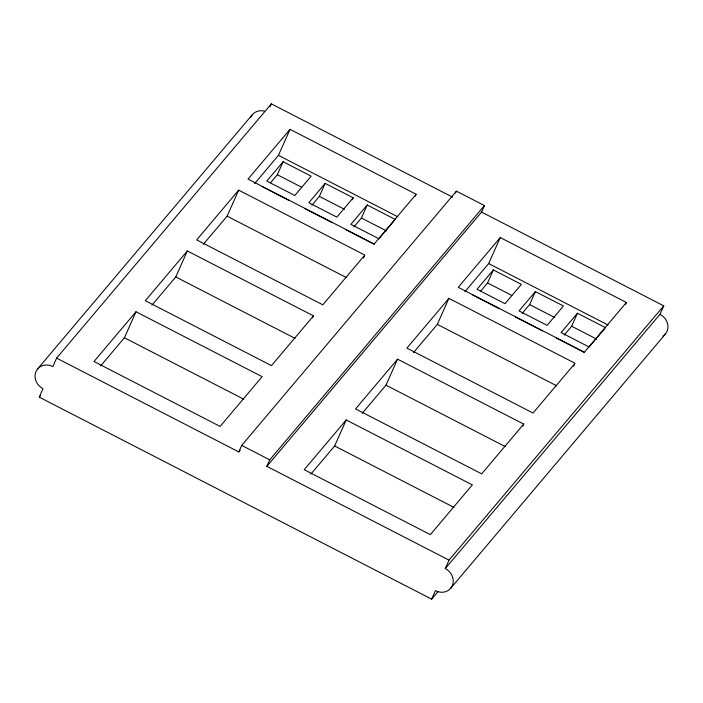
<?xml version="1.0" encoding="UTF-8"?>
<svg xmlns="http://www.w3.org/2000/svg" width="703" height="703" viewBox="0 0 703 703"><rect width="100%" height="100%" fill="white"/><g stroke="black" fill="none" stroke-linecap="round" stroke-linejoin="round"><path stroke-width="1.05" d="M438.039 591.583L431.66 599.141L39.245 397.142L43.006 388.689A13.489 12.004 40.2 0 1 36.02 371.5A13.489 12.004 40.2 0 1 52.848 366.579L56.618 358.126L271.34 103.859L452.556 197.148M100.608 365.955L124.413 337.765L135.995 311.754L262.122 376.676L220.118 426.431L93.982 361.5L135.995 311.754M151.953 305.155L175.759 276.956L187.341 250.953L313.476 315.875L312.58 317.879M270.084 106.68L271.34 103.859M203.299 244.345L227.104 216.155L238.686 190.144L364.822 255.075L322.809 304.821L196.673 239.899L238.686 190.144M254.644 183.545L278.45 155.354L290.031 129.343L416.167 194.274L415.271 196.269M270.523 182.789L277.334 174.731L283.124 161.725L311.157 176.154L294.812 195.504L266.789 181.075L283.124 161.725M311.886 205.241L319.382 196.374L325.173 183.369L353.196 197.798L352.308 199.793M56.618 358.126L238.809 451.915L241.709 445.412L456.423 191.146L484.455 205.575L481.564 212.078L266.841 466.335L449.032 560.124L663.755 305.858L481.564 212.078M353.934 226.884L361.421 218.018L367.212 205.012L395.244 219.441M266.841 466.335L269.732 459.841L484.455 205.575M363.486 258.071L364.374 256.077M310.831 474.165L334.637 445.974L346.219 419.963L472.354 484.894L430.341 534.64L304.206 469.709L346.219 419.963M455.597 193L456.423 191.146M362.177 413.364L385.982 385.174L397.564 359.163L523.7 424.094L522.804 426.088M413.522 352.563L437.328 324.373L448.909 298.362L575.045 363.284L533.032 413.039L406.896 348.108L448.909 298.362M464.868 291.754L488.673 263.563L500.255 237.552L626.391 302.483L625.494 304.487M480.747 291.007L487.557 282.94L493.348 269.934L521.38 284.364L505.044 303.714L477.012 289.284L493.348 269.934M522.118 313.45L529.605 304.584L535.396 291.578L563.419 306.007L547.083 325.357L519.051 310.928L535.396 291.578M431.66 599.141L435.429 590.687A13.489 12.004 40.2 0 0 452.257 585.766A13.489 12.004 40.2 0 0 445.271 568.578L449.032 560.124M564.158 335.094L571.644 326.227L577.435 313.222L605.468 327.651M573.71 366.289L574.597 364.286M445.271 568.578L659.994 314.311L663.755 305.858M37.698 368.847L252.421 114.58M39.245 397.142L40.66 395.464M187.341 250.953L145.328 300.699L271.463 365.622L313.476 315.875M290.031 129.343L248.018 179.089L374.154 244.02L416.167 194.274M325.173 183.369L308.828 202.71L336.86 217.139L353.196 197.798M367.212 205.012L350.876 224.354L378.908 238.783L394.559 220.241M238.809 451.915L240.224 450.236M397.564 359.163L355.551 408.909L481.687 473.84L523.7 424.094M500.255 237.552L458.242 287.307L584.378 352.229L626.391 302.483M577.435 313.222L561.099 332.572L589.132 347.001M589.808 346.192L604.791 328.459M450.579 588.42L665.302 334.153M278.45 155.354L397.793 216.788M488.673 263.563L608.016 324.997M277.334 174.731L301.499 187.165M319.382 196.374L344.505 209.309M361.421 218.018L386.553 230.953M487.557 282.94L511.722 295.383M529.605 304.584L554.729 317.519M571.644 326.227L596.777 339.162M262.122 186.603L289.179 200.531M305.128 208.738L332.194 222.666M346.21 229.881L374.242 244.31M472.346 294.812L499.402 308.74M515.352 316.948L542.417 330.885M556.433 338.099L584.465 352.528M227.104 216.155L346.447 277.588M437.328 324.373L556.671 385.798M175.759 276.956L295.102 338.389M385.982 385.174L505.325 446.607M124.413 337.765L243.756 399.199M334.637 445.974L453.98 507.408M241.709 445.412L269.732 459.841M659.994 314.311A13.489 12.004 40.2 0 1 662.929 336.201M250.743 117.234A13.489 12.004 40.2 0 1 264.319 111.1"/></g></svg>
